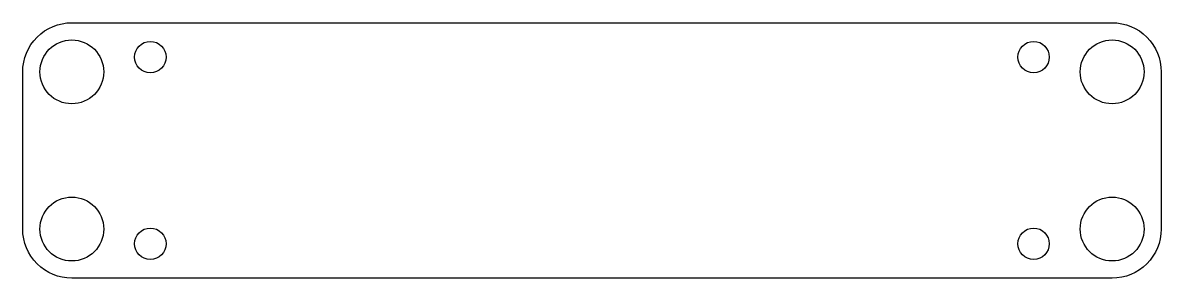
# Model space of a CAD drawing. Header units: millimetres. Extents: x 43 to 159, y -64 to -38.
import ezdxf

# ---------------------------------------------------------------- set-up
doc = ezdxf.new("R2010")
doc.units = ezdxf.units.MM
doc.layers.get('0').update_dxf_attribs({"linetype": 'CONTINUOUS'})

msp = doc.modelspace()

# ---------------------------------------------------------------- linework, layer by layer
msp.add_lwpolyline([(48.39, -64.28, -0.414214), (43.39, -59.28), (43.39, -43.28, -0.414214), (48.39, -38.28), (154.39, -38.28, -0.414214), (159.39, -43.28), (159.39, -59.28, -0.414214), (154.39, -64.28)], format="xyb", close=True)
for centre, radius in [((48.39, -43.28), 3.25), ((56.39, -41.78), 1.6), ((146.39, -41.78), 1.6), ((154.39, -43.28), 3.25), ((48.39, -59.28), 3.25), ((154.39, -59.28), 3.25), ((56.39, -60.78), 1.6), ((146.39, -60.78), 1.6)]:
    msp.add_circle(centre, radius)

doc.saveas('drawing.dxf')
